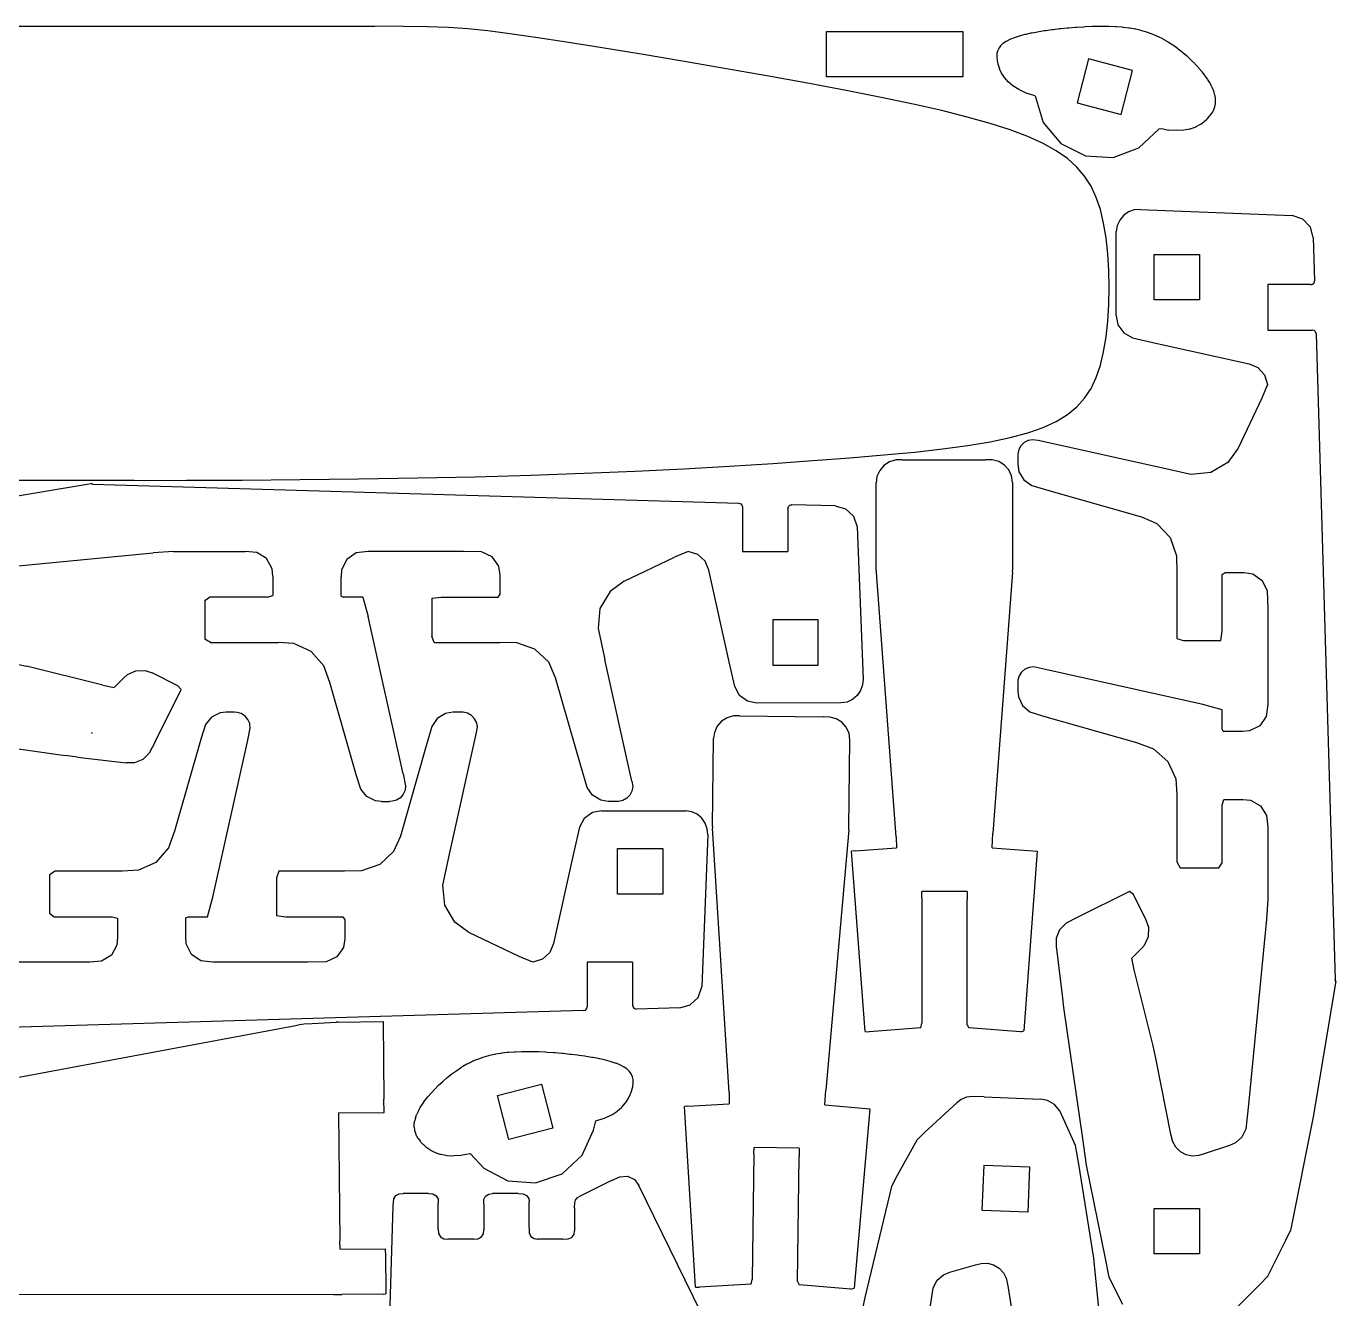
# Model space of a CAD drawing. Extents: x -288 to 288, y -288 to 288.
# Drawn here: x 29 to 288.4, y 34.4 to 286.5 of the extents above; entities that cross this region are included whole.
import ezdxf

# ---------------------------------------------------------------- set-up
doc = ezdxf.new("R2010")
doc.units = 0
doc.header["$MEASUREMENT"] = 0
doc.layers.get('0').update_dxf_attribs({"linetype": 'CONTINUOUS'})

msp = doc.modelspace()

# ---------------------------------------------------------------- linework, layer by layer
for p, q in [((-141.16, 286.45), (98.02, 286.45)), ((103.78, 286.42), (98.02, 286.45)), ((108.55, 286.34), (103.78, 286.42)), ((112.68, 286.18), (108.55, 286.34)), ((116.54, 285.91), (112.68, 286.18)), ((120.47, 285.51), (116.54, 285.91)), ((124.81, 284.95), (120.47, 285.51)), ((187.57, 285.41), (214.57, 285.41)), ((187.57, 276.41), (187.57, 285.41)), ((214.57, 285.41), (214.57, 276.41)), ((230.74, 285.51), (229.58, 285.33)), ((230.97, 285.55), (230.74, 285.51)), ((232.2, 285.71), (230.97, 285.55)), ((232.44, 285.74), (232.2, 285.71)), ((233.72, 285.9), (232.44, 285.74)), ((233.97, 285.92), (233.72, 285.9)), ((235.3, 286.05), (233.97, 285.92)), ((235.55, 286.08), (235.3, 286.05)), ((236.91, 286.19), (235.55, 286.08)), ((237.16, 286.21), (236.91, 286.19)), ((238.52, 286.29), (237.16, 286.21)), ((238.77, 286.31), (238.52, 286.29)), ((240.13, 286.36), (238.77, 286.31)), ((240.37, 286.37), (240.13, 286.36)), ((241.71, 286.4), (240.37, 286.37)), ((241.95, 286.4), (241.71, 286.4)), ((243.25, 286.39), (241.95, 286.4)), ((243.47, 286.38), (243.25, 286.39)), ((244.72, 286.34), (243.47, 286.38)), ((244.93, 286.32), (244.72, 286.34)), ((246.11, 286.23), (244.93, 286.32)), ((246.31, 286.21), (246.11, 286.23)), ((247.42, 286.08), (246.31, 286.21)), ((247.61, 286.05), (247.42, 286.08)), ((248.67, 285.87), (247.61, 286.05)), ((248.85, 285.83), (248.67, 285.87)), ((249.85, 285.6), (248.85, 285.83)), ((250.02, 285.55), (249.85, 285.6)), ((250.98, 285.27), (250.02, 285.55)), ((129.93, 284.21), (124.81, 284.95)), ((136.08, 283.26), (129.93, 284.21)), ((143.13, 282.14), (136.08, 283.26)), ((222.5, 283.01), (222.11, 282.64)), ((222.62, 283.09), (222.5, 283.01)), ((223.12, 283.43), (222.62, 283.09)), ((223.25, 283.5), (223.12, 283.43)), ((223.87, 283.82), (223.25, 283.5)), ((224.02, 283.88), (223.87, 283.82)), ((224.74, 284.17), (224.02, 283.88)), ((224.92, 284.23), (224.74, 284.17)), ((225.74, 284.49), (224.92, 284.23)), ((225.93, 284.54), (225.74, 284.49)), ((226.84, 284.79), (225.93, 284.54)), ((227.05, 284.83), (226.84, 284.79)), ((228.05, 285.05), (227.05, 284.83)), ((228.27, 285.09), (228.05, 285.05)), ((229.35, 285.29), (228.27, 285.09)), ((229.58, 285.33), (229.35, 285.29)), ((251.15, 285.22), (250.98, 285.27)), ((252.07, 284.89), (251.15, 285.22)), ((252.23, 284.83), (252.07, 284.89)), ((253.12, 284.44), (252.23, 284.83)), ((253.28, 284.37), (253.12, 284.44)), ((254.15, 283.92), (253.28, 284.37)), ((254.3, 283.84), (254.15, 283.92)), ((255.16, 283.34), (254.3, 283.84)), ((255.3, 283.25), (255.16, 283.34)), ((256.14, 282.71), (255.3, 283.25)), ((150.84, 280.88), (143.13, 282.14)), ((159, 279.52), (150.84, 280.88)), ((221.29, 280.91), (221.27, 280.4)), ((221.27, 280.4), (221.27, 280.27)), ((221.27, 280.27), (221.34, 279.72)), ((221.31, 281.03), (221.29, 280.91)), ((221.41, 281.51), (221.31, 281.03)), ((221.46, 281.61), (221.41, 281.51)), ((221.66, 282.05), (221.46, 281.61)), ((221.73, 282.15), (221.66, 282.05)), ((222.02, 282.55), (221.73, 282.15)), ((222.11, 282.64), (222.02, 282.55)), ((256.28, 282.61), (256.14, 282.71)), ((257.09, 282.02), (256.28, 282.61)), ((257.23, 281.92), (257.09, 282.02)), ((258.01, 281.3), (257.23, 281.92)), ((258.15, 281.19), (258.01, 281.3)), ((258.88, 280.56), (258.15, 281.19)), ((259.02, 280.44), (258.88, 280.56)), ((259.71, 279.79), (259.02, 280.44)), ((167.36, 278.08), (159, 279.52)), ((175.71, 276.61), (167.36, 278.08)), ((221.34, 279.72), (221.36, 279.57)), ((221.36, 279.57), (221.5, 278.97)), ((221.5, 278.97), (221.54, 278.81)), ((221.54, 278.81), (221.76, 278.18)), ((221.76, 278.18), (221.82, 278)), ((222.23, 277.15), (221.82, 278)), ((239.43, 279.96), (237.17, 271.25)), ((248.14, 277.7), (239.43, 279.96)), ((245.88, 268.99), (248.14, 277.7)), ((259.84, 279.68), (259.71, 279.79)), ((260.48, 279.03), (259.84, 279.68)), ((260.6, 278.91), (260.48, 279.03)), ((261.2, 278.27), (260.6, 278.91)), ((261.3, 278.15), (261.2, 278.27)), ((261.84, 277.52), (261.3, 278.15)), ((183.81, 275.14), (175.71, 276.61)), ((191.43, 273.71), (183.81, 275.14)), ((214.57, 276.41), (187.57, 276.41)), ((222.79, 276.29), (222.23, 277.15)), ((223.52, 275.44), (222.79, 276.29)), ((224.47, 274.63), (223.52, 275.44)), ((261.94, 277.4), (261.84, 277.52)), ((262.42, 276.79), (261.94, 277.4)), ((262.51, 276.68), (262.42, 276.79)), ((262.93, 276.08), (262.51, 276.68)), ((263.01, 275.96), (262.93, 276.08)), ((263.38, 275.39), (263.01, 275.96)), ((263.45, 275.27), (263.38, 275.39)), ((263.75, 274.71), (263.45, 275.27)), ((198.4, 272.33), (191.43, 273.71)), ((225.66, 273.88), (224.47, 274.63)), ((227.12, 273.21), (225.66, 273.88)), ((228.87, 272.65), (227.12, 273.21)), ((228.87, 272.65), (230.45, 267.37)), ((263.81, 274.6), (263.75, 274.71)), ((264.06, 274.05), (263.81, 274.6)), ((264.11, 273.94), (264.06, 274.05)), ((264.3, 273.41), (264.11, 273.94)), ((264.34, 273.3), (264.3, 273.41)), ((264.48, 272.79), (264.34, 273.3)), ((264.51, 272.68), (264.48, 272.79)), ((264.58, 272.18), (264.51, 272.68)), ((204.7, 271.01), (198.4, 272.33)), ((210.37, 269.72), (204.7, 271.01)), ((237.17, 271.25), (245.88, 268.99)), ((264.19, 269.76), (264.24, 269.87)), ((264.24, 269.87), (264.42, 270.33)), ((264.42, 270.33), (264.45, 270.44)), ((264.45, 270.44), (264.56, 270.9)), ((264.56, 270.9), (264.58, 271.01)), ((264.6, 272.07), (264.58, 272.18)), ((264.58, 271.01), (264.62, 271.48)), ((264.62, 271.59), (264.6, 272.07)), ((264.62, 271.48), (264.62, 271.59)), ((215.43, 268.46), (210.37, 269.72)), ((219.94, 267.19), (215.43, 268.46)), ((223.92, 265.9), (219.94, 267.19)), ((230.45, 267.37), (233.93, 263.23)), ((261.67, 267.06), (262.27, 267.49)), ((262.27, 267.49), (262.4, 267.61)), ((262.4, 267.61), (262.91, 268.06)), ((262.91, 268.06), (263.02, 268.18)), ((263.02, 268.18), (263.44, 268.63)), ((263.44, 268.63), (263.53, 268.75)), ((263.53, 268.75), (263.87, 269.2)), ((263.87, 269.2), (263.93, 269.31)), ((263.93, 269.31), (264.19, 269.76)), ((227.4, 264.58), (223.92, 265.9)), ((230.43, 263.21), (227.4, 264.58)), ((249.43, 262.33), (253.42, 266.12)), ((253.42, 266.12), (253.95, 266.16)), ((253.95, 266.16), (255.31, 265.88)), ((256.91, 265.76), (255.31, 265.88)), ((258.31, 265.84), (256.91, 265.76)), ((259.54, 266.08), (258.31, 265.84)), ((259.54, 266.08), (259.78, 266.17)), ((259.78, 266.17), (260.6, 266.47)), ((260.6, 266.47), (260.79, 266.57)), ((260.79, 266.57), (261.5, 266.95)), ((261.5, 266.95), (261.67, 267.06)), ((233.04, 261.76), (230.43, 263.21)), ((233.93, 263.23), (238.85, 260.76)), ((244.36, 260.46), (249.43, 262.33)), ((235.26, 260.22), (233.04, 261.76)), ((237.13, 258.55), (235.26, 260.22)), ((238.85, 260.76), (244.36, 260.46)), ((238.68, 256.74), (237.13, 258.55)), ((239.96, 254.75), (238.68, 256.74)), ((240.98, 252.55), (239.96, 254.75)), ((241.8, 250.13), (240.98, 252.55)), ((242.43, 247.46), (241.8, 250.13)), ((247.37, 249.65), (246.39, 248.97)), ((248.5, 250.05), (247.37, 249.65)), ((249.66, 250.14), (248.5, 250.05)), ((249.66, 250.14), (279.79, 248.96)), ((242.93, 244.52), (242.43, 247.46)), ((245.12, 246.96), (244.93, 245.78)), ((245.62, 248.04), (245.12, 246.96)), ((246.39, 248.97), (245.62, 248.04)), ((281.91, 248.25), (279.79, 248.96)), ((283.4, 246.66), (281.91, 248.25)), ((283.96, 244.6), (283.4, 246.66)), ((243.28, 241.36), (242.93, 244.52)), ((244.93, 229.11), (244.93, 245.78)), ((283.96, 244.6), (284.21, 236.02)), ((243.49, 238.07), (243.28, 241.36)), ((252.43, 232.26), (252.43, 241.26)), ((252.43, 241.26), (261.43, 241.26)), ((261.43, 241.26), (261.43, 232.26)), ((243.56, 234.71), (243.49, 238.07)), ((243.49, 231.34), (243.56, 234.71)), ((274.93, 235.26), (274.93, 226.26)), ((283.46, 235.26), (274.93, 235.26)), ((283.46, 235.26), (283.66, 235.28)), ((283.66, 235.28), (283.84, 235.36)), ((283.84, 235.36), (284, 235.48)), ((284, 235.48), (284.12, 235.64)), ((284.12, 235.64), (284.19, 235.82)), ((284.19, 235.82), (284.21, 236.02)), ((243.28, 228.05), (243.49, 231.34)), ((261.43, 232.26), (252.43, 232.26)), ((244.93, 229.11), (245.28, 227.28)), ((242.93, 224.9), (243.28, 228.05)), ((245.28, 227.28), (246.43, 225.68)), ((246.43, 225.68), (248.18, 224.71)), ((274.93, 226.26), (283.77, 226.26)), ((284.13, 226.17), (283.77, 226.26)), ((284.4, 225.91), (284.13, 226.17)), ((284.52, 225.55), (284.4, 225.91)), ((242.43, 221.96), (242.93, 224.9)), ((248.18, 224.71), (253.07, 223.62)), ((253.07, 223.62), (271.25, 219.58)), ((284.52, 225.55), (288.28, 97.56)), ((241.8, 219.28), (242.43, 221.96)), ((240.98, 216.87), (241.8, 219.28)), ((271.25, 219.58), (272.99, 218.85)), ((272.99, 218.85), (274.33, 217.39)), ((239.96, 214.71), (240.98, 216.87)), ((274.91, 215.48), (273.8, 212.78)), ((274.33, 217.39), (274.91, 215.48)), ((237.13, 211.04), (238.68, 212.77)), ((238.68, 212.77), (239.96, 214.71)), ((273.8, 212.78), (269.06, 202.84)), ((235.26, 209.51), (237.13, 211.04)), ((230.43, 206.96), (233.04, 208.15)), ((233.04, 208.15), (235.26, 209.51)), ((219.98, 204.14), (223.93, 204.96)), ((223.93, 204.96), (227.41, 205.9)), ((227.41, 205.9), (230.43, 206.96)), ((205.02, 202.1), (210.55, 202.72)), ((210.55, 202.72), (215.53, 203.39)), ((215.53, 203.39), (219.98, 204.14)), ((225.62, 202.59), (225.43, 201.72)), ((226.05, 203.36), (225.62, 202.59)), ((226.7, 203.97), (226.05, 203.36)), ((227.49, 204.37), (226.7, 203.97)), ((228.36, 204.52), (227.49, 204.37)), ((229.44, 204.37), (228.36, 204.52)), ((253.55, 199.01), (229.44, 204.37)), ((269.06, 202.84), (267.03, 200.02)), ((168.36, 199.31), (176.89, 199.84)), ((176.89, 199.84), (184.84, 200.4)), ((184.84, 200.4), (192.18, 200.96)), ((192.18, 200.96), (198.9, 201.52)), ((198.9, 201.52), (205.02, 202.1)), ((200.03, 200.16), (198.92, 199.44)), ((201.32, 200.53), (200.03, 200.16)), ((202.51, 200.57), (201.32, 200.53)), ((202.51, 200.57), (219.07, 200.57)), ((220.35, 200.55), (219.07, 200.57)), ((221.66, 200.22), (220.35, 200.55)), ((222.78, 199.53), (221.66, 200.22)), ((225.43, 201.72), (225.43, 201.21)), ((225.43, 201.21), (225.43, 199.69)), ((267.03, 200.02), (263.65, 198.03)), ((106.51, 196.96), (117.93, 197.21)), ((117.93, 197.21), (128.97, 197.52)), ((128.97, 197.52), (139.55, 197.9)), ((139.55, 197.9), (149.67, 198.33)), ((149.67, 198.33), (159.28, 198.8)), ((159.28, 198.8), (168.36, 199.31)), ((197.55, 197.22), (197.41, 196.02)), ((198.08, 198.44), (197.55, 197.22)), ((198.92, 199.44), (198.08, 198.44)), ((223.66, 198.56), (222.78, 199.53)), ((224.22, 197.36), (223.66, 198.56)), ((224.41, 196.06), (224.22, 197.36)), ((225.43, 199.69), (225.67, 198.19)), ((225.67, 198.19), (226.65, 196.57)), ((259.68, 197.68), (253.55, 199.01)), ((263.65, 198.03), (259.68, 197.68)), ((50.43, 196.47), (-93.57, 196.47)), ((15.06, 191.41), (41.91, 195.88)), ((42.11, 195.77), (41.91, 195.88)), ((42.11, 195.77), (42.2, 195.74)), ((42.2, 195.74), (170.19, 191.98)), ((50.43, 196.47), (60.8, 196.5)), ((60.8, 196.5), (71.81, 196.55)), ((71.81, 196.55), (83.23, 196.64)), ((83.23, 196.64), (94.87, 196.77)), ((94.87, 196.77), (106.51, 196.96)), ((197.41, 178.6), (197.41, 196.02)), ((224.41, 196.06), (224.41, 178.66)), ((226.65, 196.57), (228.22, 195.49)), ((228.22, 195.49), (232.06, 194.36)), ((170.19, 191.98), (170.56, 191.86)), ((232.06, 194.36), (249.93, 189.26)), ((170.56, 191.86), (170.81, 191.59)), ((170.81, 191.59), (170.91, 191.23)), ((170.91, 191.23), (170.91, 182.38)), ((179.91, 190.92), (179.93, 191.12)), ((179.91, 190.92), (179.91, 182.38)), ((179.93, 191.12), (180.01, 191.3)), ((180.01, 191.3), (180.13, 191.45)), ((180.13, 191.45), (180.29, 191.57)), ((180.29, 191.57), (180.47, 191.65)), ((180.47, 191.65), (180.67, 191.67)), ((189.24, 191.42), (180.67, 191.67)), ((189.24, 191.42), (191.3, 190.85)), ((191.3, 190.85), (192.9, 189.37)), ((192.9, 189.37), (193.61, 187.25)), ((193.61, 187.25), (194.79, 157.12)), ((249.93, 189.26), (253, 187.91)), ((253, 187.91), (255.6, 185.17)), ((255.6, 185.17), (256.86, 181.56)), ((17.5, 178.57), (54.21, 182.15)), ((58.2, 182.38), (54.21, 182.15)), ((58.2, 182.38), (72.41, 182.38)), ((74.72, 182.19), (72.41, 182.38)), ((76.66, 180.99), (74.72, 182.19)), ((94.39, 182.12), (92.51, 180.83)), ((96.77, 182.38), (94.39, 182.12)), ((115.66, 182.38), (96.77, 182.38)), ((119.23, 182.31), (115.66, 182.38)), ((121.31, 181.32), (119.23, 182.31)), ((160.13, 182.37), (157.43, 181.26)), ((162.04, 181.78), (160.13, 182.37)), ((163.49, 180.45), (162.04, 181.78)), ((170.91, 182.38), (179.91, 182.38)), ((77.77, 178.99), (76.66, 180.99)), ((77.91, 177.5), (77.77, 178.99)), ((92.51, 180.83), (91.49, 178.77)), ((122.62, 179.46), (121.31, 181.32)), ((122.91, 177.73), (122.62, 179.46)), ((147.49, 176.52), (157.43, 181.26)), ((164.22, 178.71), (163.49, 180.45)), ((256.86, 181.56), (256.93, 178.19)), ((77.91, 177.5), (77.91, 173.68)), ((91.49, 178.77), (91.41, 177.37)), ((91.41, 173.58), (91.41, 177.37)), ((122.91, 173.97), (122.91, 177.73)), ((147.49, 176.52), (144.67, 174.49)), ((168.26, 160.53), (164.22, 178.71)), ((197.41, 178.6), (197.41, 178.52)), ((197.41, 178.52), (197.41, 178.45)), ((197.41, 178.45), (197.41, 178.39)), ((197.41, 178.39), (197.41, 178.33)), ((197.41, 178.33), (197.42, 178.26)), ((201.34, 125.89), (197.42, 178.26)), ((224.4, 178.27), (220.52, 126.63)), ((224.4, 178.46), (224.41, 178.52)), ((224.4, 178.4), (224.4, 178.46)), ((224.4, 178.33), (224.4, 178.4)), ((224.4, 178.27), (224.4, 178.33)), ((224.41, 178.52), (224.41, 178.66)), ((256.93, 178.19), (256.93, 165.17)), ((265.93, 177.84), (266.52, 178.26)), ((265.93, 166.59), (265.93, 177.84)), ((266.52, 178.26), (270.28, 178.26)), ((270.28, 178.26), (272, 177.98)), ((272, 177.98), (273.86, 176.66)), ((273.86, 176.66), (274.85, 174.58)), ((122.49, 173.38), (122.91, 173.97)), ((144.67, 174.49), (142.68, 171.11)), ((274.85, 174.58), (274.93, 171.01)), ((64.41, 172.69), (65.35, 173.38)), ((64.41, 172.69), (64.41, 165.05)), ((76.81, 173.38), (65.35, 173.38)), ((76.81, 173.38), (77.91, 173.68)), ((91.41, 173.58), (91.9, 173.38)), ((95.69, 173.38), (91.9, 173.38)), ((95.69, 173.38), (96.76, 169.52)), ((109.41, 173.13), (111.24, 173.38)), ((109.41, 173.13), (109.41, 165.65)), ((111.24, 173.38), (122.49, 173.38)), ((103.69, 138.38), (96.76, 169.52)), ((142.68, 171.11), (142.33, 167.14)), ((176.91, 168.88), (176.91, 159.88)), ((185.91, 168.88), (176.91, 168.88)), ((185.91, 159.88), (185.91, 168.88)), ((274.93, 171.01), (274.93, 152.12)), ((142.33, 167.14), (143.66, 161.01)), ((265.67, 164.76), (265.93, 166.59)), ((65.56, 164.38), (64.41, 165.05)), ((65.56, 164.38), (78.91, 164.38)), ((82.02, 164.18), (78.91, 164.38)), ((85.48, 162.61), (82.02, 164.18)), ((109.81, 164.38), (109.41, 165.65)), ((109.81, 164.38), (122.83, 164.38)), ((126.21, 164.32), (122.83, 164.38)), ((129.81, 163.06), (126.21, 164.32)), ((256.93, 165.17), (258.19, 164.76)), ((258.19, 164.76), (265.67, 164.76)), ((87.98, 159.76), (85.48, 162.61)), ((132.55, 160.45), (129.81, 163.06)), ((149.01, 136.9), (143.66, 161.01)), ((26.35, 160.3), (29.1, 159.71)), ((44.21, 155.93), (29.1, 159.71)), ((49.09, 158), (50.75, 158.79)), ((50.75, 158.79), (52.58, 158.84)), ((52.58, 158.84), (53.99, 158.34)), ((59.08, 155.8), (53.99, 158.34)), ((89.18, 156.42), (87.98, 159.76)), ((133.9, 157.39), (132.55, 160.45)), ((169.36, 155.64), (168.26, 160.53)), ((176.91, 159.88), (185.91, 159.88)), ((226.17, 158.5), (225.69, 157.76)), ((226.86, 159.08), (226.17, 158.5)), ((227.67, 159.42), (226.86, 159.08)), ((228.55, 159.52), (227.67, 159.42)), ((230.92, 159.04), (228.55, 159.52)), ((262.06, 152.12), (230.92, 159.04)), ((44.21, 155.93), (46.49, 155.46)), ((48.33, 157.31), (46.49, 155.46)), ((48.33, 157.31), (49.09, 158)), ((59.08, 155.8), (59.73, 155.03)), ((94.45, 137.99), (89.18, 156.42)), ((139.01, 139.51), (133.9, 157.39)), ((170.33, 153.89), (169.36, 155.64)), ((194.7, 155.96), (194.3, 154.83)), ((194.79, 157.12), (194.7, 155.96)), ((225.45, 156.91), (225.43, 156.35)), ((225.43, 156.35), (225.43, 154.76)), ((225.69, 157.76), (225.45, 156.91)), ((54.56, 144.69), (59.73, 155.03)), ((171.93, 152.74), (170.33, 153.89)), ((192.69, 153.08), (191.61, 152.58)), ((193.62, 153.85), (192.69, 153.08)), ((194.3, 154.83), (193.62, 153.85)), ((225.43, 154.76), (225.56, 153.58)), ((225.56, 153.58), (226.39, 151.87)), ((68.65, 150.54), (67.46, 150.41)), ((70.23, 150.54), (68.65, 150.54)), ((70.79, 150.52), (70.23, 150.54)), ((71.64, 150.28), (70.79, 150.52)), ((113.57, 150.54), (112.08, 150.3)), ((115.1, 150.54), (113.57, 150.54)), ((115.61, 150.54), (115.1, 150.54)), ((116.47, 150.35), (115.61, 150.54)), ((173.76, 152.38), (171.93, 152.74)), ((190.42, 152.39), (173.76, 152.38)), ((191.61, 152.58), (190.42, 152.39)), ((226.39, 151.87), (227.85, 150.66)), ((227.85, 150.66), (230.53, 149.8)), ((265.93, 151.05), (262.06, 152.12)), ((265.93, 147.25), (265.93, 151.05)), ((274.93, 152.12), (274.66, 149.74)), ((64.55, 148.12), (63.69, 145.44)), ((65.76, 149.58), (64.55, 148.12)), ((67.46, 150.41), (65.76, 149.58)), ((72.39, 149.8), (71.64, 150.28)), ((72.96, 149.11), (72.39, 149.8)), ((73.31, 148.3), (72.96, 149.11)), ((73.4, 147.42), (73.31, 148.3)), ((110.46, 149.32), (109.37, 147.75)), ((112.08, 150.3), (110.46, 149.32)), ((117.24, 149.92), (116.47, 150.35)), ((117.86, 149.27), (117.24, 149.92)), ((118.26, 148.48), (117.86, 149.27)), ((118.4, 147.61), (118.26, 148.48)), ((166.74, 148.77), (165.89, 147.78)), ((167.85, 149.47), (166.74, 148.77)), ((169.15, 149.83), (167.85, 149.47)), ((170.34, 149.85), (169.15, 149.83)), ((170.34, 149.85), (186.9, 149.64)), ((188.18, 149.61), (186.9, 149.64)), ((189.48, 149.26), (188.18, 149.61)), ((190.6, 148.56), (189.48, 149.26)), ((191.46, 147.57), (190.6, 148.56)), ((230.53, 149.8), (248.96, 144.53)), ((273.38, 147.86), (271.31, 146.85)), ((274.66, 149.74), (273.38, 147.86)), ((10.79, 145.69), (36.73, 141.98)), ((42, 146.51), (42, 146.49)), ((42, 146.49), (42.01, 146.48)), ((42.01, 146.48), (42.01, 146.47)), ((42.01, 146.47), (42.02, 146.46)), ((42.02, 146.46), (42.03, 146.45)), ((42.03, 146.45), (42.04, 146.45)), ((42.04, 146.45), (42.06, 146.44)), ((42.06, 146.44), (42.07, 146.44)), ((42.07, 146.44), (42.08, 146.44)), ((63.69, 145.44), (58.42, 127.01)), ((72.92, 145.05), (73.4, 147.42)), ((109.37, 147.75), (108.25, 143.92)), ((112.89, 122.42), (118.25, 146.53)), ((118.25, 146.53), (118.4, 147.61)), ((164.96, 127.94), (165.18, 145.37)), ((165.34, 146.57), (165.18, 145.37)), ((165.89, 147.78), (165.34, 146.57)), ((192.01, 146.37), (191.46, 147.57)), ((192.18, 145.07), (192.01, 146.37)), ((266.12, 146.76), (265.93, 147.25)), ((269.92, 146.76), (266.12, 146.76)), ((271.31, 146.85), (269.92, 146.76)), ((54.56, 144.69), (53.41, 142.47)), ((66, 113.91), (72.92, 145.05)), ((108.25, 143.92), (103.14, 126.04)), ((191.96, 127.67), (192.18, 145.07)), ((248.96, 144.53), (252.31, 143.33)), ((252.31, 143.33), (255.16, 140.83)), ((39.17, 141.67), (36.73, 141.98)), ((39.17, 141.67), (48.85, 140.51)), ((50.46, 140.52), (48.85, 140.51)), ((52.13, 141.19), (50.46, 140.52)), ((53.41, 142.47), (52.13, 141.19)), ((255.16, 140.83), (256.72, 137.37)), ((95.31, 135.31), (94.45, 137.99)), ((103.69, 138.38), (104.16, 136.01)), ((140.14, 135.68), (139.01, 139.51)), ((96.52, 133.84), (95.31, 135.31)), ((104.07, 135.13), (103.72, 134.32)), ((104.16, 136.01), (104.07, 135.13)), ((141.22, 134.11), (140.14, 135.68)), ((149.02, 134.95), (148.62, 134.16)), ((149.01, 136.9), (149.17, 135.82)), ((149.17, 135.82), (149.02, 134.95)), ((256.72, 137.37), (256.93, 134.26)), ((98.23, 133.01), (96.52, 133.84)), ((99.41, 132.88), (98.23, 133.01)), ((99.41, 132.88), (100.99, 132.88)), ((101.56, 132.91), (100.99, 132.88)), ((102.41, 133.15), (101.56, 132.91)), ((103.15, 133.63), (102.41, 133.15)), ((103.72, 134.32), (103.15, 133.63)), ((142.84, 133.13), (141.22, 134.11)), ((144.33, 132.88), (142.84, 133.13)), ((145.86, 132.88), (144.33, 132.88)), ((146.37, 132.89), (145.86, 132.88)), ((147.23, 133.08), (146.37, 132.89)), ((148, 133.51), (147.23, 133.08)), ((148.62, 134.16), (148, 133.51)), ((256.93, 134.26), (256.93, 120.91)), ((265.93, 132.17), (266.22, 133.26)), ((266.22, 133.26), (270.04, 133.26)), ((270.04, 133.26), (271.53, 133.12)), ((271.53, 133.12), (273.53, 132.01)), ((141.17, 130.69), (139.57, 129.54)), ((143, 131.04), (141.17, 130.69)), ((143, 131.04), (159.66, 131.04)), ((160.85, 130.85), (159.66, 131.04)), ((161.93, 130.35), (160.85, 130.85)), ((162.85, 129.58), (161.93, 130.35)), ((265.93, 120.7), (265.93, 132.17)), ((273.53, 132.01), (274.73, 130.07)), ((274.73, 130.07), (274.93, 127.76)), ((138.6, 127.79), (137.5, 122.9)), ((139.57, 129.54), (138.6, 127.79)), ((163.54, 128.6), (162.85, 129.58)), ((163.94, 127.47), (163.54, 128.6)), ((164.03, 126.31), (163.94, 127.47)), ((164.96, 127.94), (164.96, 127.87)), ((164.96, 127.87), (164.96, 127.8)), ((164.96, 127.8), (164.96, 127.74)), ((164.96, 127.74), (164.97, 127.67)), ((164.97, 127.67), (164.97, 127.61)), ((168.24, 75.2), (164.97, 127.61)), ((191.95, 127.28), (187.42, 75.7)), ((191.95, 127.41), (191.96, 127.47)), ((191.95, 127.34), (191.95, 127.41)), ((191.95, 127.28), (191.95, 127.34)), ((191.96, 127.53), (191.96, 127.67)), ((191.96, 127.47), (191.96, 127.53)), ((274.93, 127.76), (274.93, 113.56)), ((58.42, 127.01), (57.22, 123.67)), ((103.14, 126.04), (101.79, 122.97)), ((164.03, 126.31), (162.85, 96.18)), ((201.34, 125.89), (201.38, 123.72)), ((220.37, 123.72), (220.52, 126.63)), ((57.22, 123.67), (54.72, 120.82)), ((101.79, 122.97), (99.05, 120.37)), ((111.57, 116.29), (112.89, 122.42)), ((137.5, 122.9), (133.46, 104.72)), ((146.14, 123.55), (155.15, 123.55)), ((146.14, 114.55), (146.14, 123.55)), ((155.15, 123.55), (155.15, 114.55)), ((193.22, 123.11), (192.53, 123.01)), ((195.21, 87.3), (192.53, 123.01)), ((193.22, 123.11), (201.38, 123.72)), ((220.37, 123.72), (229.28, 123.05)), ((229.28, 123.05), (226.61, 87.46)), ((54.72, 120.82), (51.26, 119.25)), ((99.05, 120.37), (95.45, 119.11)), ((256.93, 120.91), (257.59, 119.76)), ((257.59, 119.76), (265.23, 119.76)), ((265.23, 119.76), (265.93, 120.7)), ((34.8, 119.05), (33.64, 118.38)), ((33.64, 118.38), (33.64, 110.74)), ((48.14, 119.05), (34.8, 119.05)), ((51.26, 119.25), (48.14, 119.05)), ((79.05, 119.05), (78.64, 117.78)), ((78.64, 117.78), (78.64, 110.3)), ((92.07, 119.05), (79.05, 119.05)), ((95.45, 119.11), (92.07, 119.05)), ((111.92, 112.32), (111.57, 116.29)), ((155.15, 114.55), (146.14, 114.55)), ((206.41, 113.82), (206.45, 115.07)), ((215.38, 115.07), (206.45, 115.07)), ((215.38, 115.07), (215.41, 113.43)), ((247.57, 115.08), (237.23, 109.91)), ((248.34, 114.43), (247.57, 115.08)), ((250.88, 109.35), (248.34, 114.43)), ((64.93, 110.05), (66, 113.91)), ((113.91, 108.94), (111.92, 112.32)), ((206.41, 113.82), (206.41, 88.95)), ((215.41, 88.66), (215.41, 113.43)), ((274.93, 113.56), (274.69, 109.56)), ((33.64, 110.74), (34.59, 110.05)), ((34.59, 110.05), (46.05, 110.05)), ((46.05, 110.05), (47.14, 109.75)), ((47.14, 109.75), (47.14, 105.93)), ((60.64, 109.85), (61.14, 110.05)), ((60.64, 106.06), (60.64, 109.85)), ((61.14, 110.05), (64.93, 110.05)), ((78.64, 110.3), (80.48, 110.05)), ((80.48, 110.05), (91.73, 110.05)), ((91.73, 110.05), (92.14, 109.45)), ((92.14, 109.45), (92.14, 105.69)), ((237.23, 109.91), (235.01, 108.76)), ((251.38, 107.94), (250.88, 109.35)), ((274.69, 109.56), (271.12, 72.85)), ((116.73, 106.91), (113.91, 108.94)), ((126.67, 102.17), (116.73, 106.91)), ((233.73, 107.48), (233.06, 105.81)), ((235.01, 108.76), (233.73, 107.48)), ((251.33, 106.11), (251.38, 107.94)), ((47.01, 104.44), (45.9, 102.44)), ((47.14, 105.93), (47.01, 104.44)), ((60.73, 104.66), (60.64, 106.06)), ((61.75, 102.6), (60.73, 104.66)), ((91.86, 103.97), (90.55, 102.11)), ((92.14, 105.69), (91.86, 103.97)), ((133.46, 104.72), (132.73, 102.98)), ((233.06, 105.81), (233.06, 104.2)), ((233.06, 104.2), (234.22, 94.52)), ((249.85, 103.69), (250.54, 104.44)), ((250.54, 104.44), (251.33, 106.11)), ((43.96, 101.24), (41.65, 101.05)), ((45.9, 102.44), (43.96, 101.24)), ((63.63, 101.31), (61.75, 102.6)), ((66.01, 101.05), (63.63, 101.31)), ((90.55, 102.11), (88.47, 101.12)), ((129.36, 101.06), (126.67, 102.17)), ((131.28, 101.64), (129.36, 101.06)), ((132.73, 102.98), (131.28, 101.64)), ((248, 101.84), (249.85, 103.69)), ((248.48, 99.56), (248, 101.84)), ((41.65, 101.05), (27.44, 101.05)), ((84.9, 101.05), (66.01, 101.05)), ((88.47, 101.12), (84.9, 101.05)), ((140.15, 101.05), (140.14, 92.2)), ((149.14, 101.05), (140.15, 101.05)), ((149.14, 101.05), (149.14, 92.51)), ((252.25, 84.45), (248.48, 99.56)), ((162.13, 94.06), (162.85, 96.18)), ((288.43, 97.26), (283.95, 70.41)), ((288.32, 97.47), (288.28, 97.56)), ((288.43, 97.26), (288.32, 97.47)), ((160.54, 92.57), (162.13, 94.06)), ((234.22, 94.52), (234.52, 92.08)), ((139.43, 91.45), (11.44, 87.69)), ((139.43, 91.45), (139.8, 91.57)), ((139.8, 91.57), (140.05, 91.84)), ((140.05, 91.84), (140.14, 92.2)), ((149.14, 92.51), (149.17, 92.31)), ((149.17, 92.31), (149.25, 92.13)), ((149.25, 92.13), (149.37, 91.97)), ((149.37, 91.97), (149.53, 91.85)), ((149.53, 91.85), (149.71, 91.78)), ((149.71, 91.78), (149.91, 91.76)), ((158.48, 92.01), (149.91, 91.76)), ((158.48, 92.01), (160.54, 92.57)), ((234.52, 92.08), (238.23, 66.14)), ((21.74, 77.15), (82.78, 88.56)), ((84.49, 88.86), (82.78, 88.56)), ((84.49, 88.86), (90.4, 89.17)), ((90.81, 89.19), (90.4, 89.17)), ((90.81, 89.19), (99.75, 89.28)), ((99.75, 89.28), (99.9, 73.89)), ((206.2, 88.03), (206.41, 88.95)), ((215.41, 88.66), (215.72, 88.02)), ((195.21, 87.3), (195.99, 87.26)), ((206.2, 88.03), (195.99, 87.26)), ((225.99, 87.25), (215.72, 88.02)), ((225.99, 87.25), (226.61, 87.46)), ((123.25, 83.01), (123.02, 82.98)), ((124.33, 83.14), (123.25, 83.01)), ((124.57, 83.16), (124.33, 83.14)), ((125.71, 83.24), (124.57, 83.16)), ((125.97, 83.25), (125.71, 83.24)), ((127.18, 83.3), (125.97, 83.25)), ((127.44, 83.3), (127.18, 83.3)), ((128.71, 83.31), (127.44, 83.3)), ((128.98, 83.3), (128.71, 83.31)), ((130.29, 83.27), (128.98, 83.3)), ((130.56, 83.26), (130.29, 83.27)), ((131.9, 83.2), (130.56, 83.26)), ((132.17, 83.18), (131.9, 83.2)), ((133.52, 83.09), (132.17, 83.18)), ((133.78, 83.07), (133.52, 83.09)), ((135.13, 82.96), (133.78, 83.07)), ((252.84, 81.7), (252.25, 84.45)), ((116.29, 80.82), (115.49, 80.35)), ((116.5, 80.92), (116.29, 80.82)), ((117.32, 81.33), (116.5, 80.92)), ((117.53, 81.42), (117.32, 81.33)), ((118.37, 81.79), (117.53, 81.42)), ((118.59, 81.86), (118.37, 81.79)), ((119.46, 82.18), (118.59, 81.86)), ((119.68, 82.24), (119.46, 82.18)), ((120.59, 82.5), (119.68, 82.24)), ((120.81, 82.55), (120.59, 82.5)), ((121.78, 82.77), (120.81, 82.55)), ((122, 82.81), (121.78, 82.77)), ((123.02, 82.98), (122, 82.81)), ((135.38, 82.93), (135.13, 82.96)), ((136.71, 82.79), (135.38, 82.93)), ((136.95, 82.77), (136.71, 82.79)), ((138.24, 82.61), (136.95, 82.77)), ((138.47, 82.58), (138.24, 82.61)), ((139.7, 82.41), (138.47, 82.58)), ((139.92, 82.37), (139.7, 82.41)), ((141.09, 82.18), (139.92, 82.37)), ((141.29, 82.15), (141.09, 82.18)), ((142.4, 81.94), (141.29, 82.15)), ((142.58, 81.9), (142.4, 81.94)), ((143.61, 81.67), (142.58, 81.9)), ((143.78, 81.63), (143.61, 81.67)), ((144.72, 81.38), (143.78, 81.63)), ((144.87, 81.33), (144.72, 81.38)), ((145.72, 81.06), (144.87, 81.33)), ((145.86, 81.01), (145.72, 81.06)), ((146.6, 80.71), (145.86, 81.01)), ((146.72, 80.65), (146.6, 80.71)), ((147.36, 80.32), (146.72, 80.65)), ((255.78, 66.98), (252.84, 81.7)), ((111.55, 77.43), (112.43, 78.18)), ((112.43, 78.18), (113.35, 78.9)), ((113.35, 78.9), (114.3, 79.59)), ((114.3, 79.59), (115.28, 80.23)), ((115.49, 80.35), (115.28, 80.23)), ((147.46, 80.26), (147.36, 80.32)), ((147.98, 79.9), (147.46, 80.26)), ((148.06, 79.84), (147.98, 79.9)), ((148.48, 79.45), (148.06, 79.84)), ((148.54, 79.38), (148.48, 79.45)), ((148.85, 78.95), (148.54, 79.38)), ((148.89, 78.87), (148.85, 78.95)), ((149.1, 78.41), (148.89, 78.87)), ((149.12, 78.32), (149.1, 78.41)), ((149.23, 77.82), (149.12, 78.32)), ((149.24, 77.73), (149.23, 77.82)), ((109.24, 75.13), (109.95, 75.89)), ((109.95, 75.89), (110.72, 76.66)), ((110.72, 76.66), (111.55, 77.43)), ((122.38, 74.62), (131.1, 76.86)), ((131.1, 76.86), (133.34, 68.15)), ((148.73, 74.94), (148.97, 75.63)), ((148.97, 75.63), (149, 75.74)), ((149, 75.74), (149.16, 76.38)), ((149.16, 76.38), (149.18, 76.49)), ((149.18, 76.49), (149.25, 77.08)), ((149.26, 77.18), (149.24, 77.73)), ((149.25, 77.08), (149.26, 77.18)), ((187.24, 72.79), (187.42, 75.7)), ((99.92, 71.28), (99.9, 73.89)), ((107.08, 72.25), (107.52, 72.95)), ((107.52, 72.95), (108.02, 73.66)), ((108.02, 73.66), (108.6, 74.39)), ((108.6, 74.39), (109.24, 75.13)), ((124.62, 65.91), (122.38, 74.62)), ((147.08, 72.4), (147.7, 73.11)), ((147.7, 73.11), (147.79, 73.24)), ((147.79, 73.24), (148.27, 73.97)), ((148.27, 73.97), (148.34, 74.1)), ((148.34, 74.1), (148.68, 74.81)), ((148.68, 74.81), (148.73, 74.94)), ((160.08, 72.51), (168.25, 73.02)), ((168.24, 75.2), (168.25, 73.02)), ((187.24, 72.79), (196.14, 72.01)), ((213.35, 73.18), (206.97, 67.28)), ((214.21, 73.82), (213.35, 73.18)), ((215.28, 74.28), (214.21, 73.82)), ((216.44, 74.44), (215.28, 74.28)), ((218.76, 74.35), (216.44, 74.44)), ((218.76, 74.35), (229.98, 73.91)), ((231.29, 73.67), (229.98, 73.91)), ((232.71, 72.87), (231.29, 73.67)), ((233.76, 71.61), (232.71, 72.87)), ((271.12, 72.85), (270.58, 67.94)), ((90.92, 71.19), (99.92, 71.28)), ((90.92, 71.19), (91.17, 45.83)), ((106.17, 70.28), (106, 69.66)), ((106.17, 70.28), (106.4, 70.92)), ((106.71, 71.58), (106.4, 70.92)), ((106.71, 71.58), (107.08, 72.25)), ((141.87, 69.59), (143.34, 70.06)), ((143.34, 70.06), (143.58, 70.16)), ((143.58, 70.16), (144.8, 70.72)), ((144.8, 70.72), (145, 70.83)), ((145, 70.83), (146, 71.46)), ((146, 71.46), (146.16, 71.59)), ((146.16, 71.59), (146.95, 72.27)), ((146.95, 72.27), (147.08, 72.4)), ((160.08, 72.51), (159.39, 72.43)), ((161.62, 36.68), (159.39, 72.43)), ((196.14, 72.01), (193.02, 36.45)), ((234.42, 70.18), (233.76, 71.61)), ((236.87, 64.75), (234.42, 70.18)), ((283.95, 70.41), (279.46, 47.91)), ((105.88, 68.46), (105.91, 69.05)), ((105.88, 68.46), (105.89, 68.33)), ((105.89, 68.33), (105.94, 67.88)), ((105.91, 69.05), (106, 69.66)), ((105.94, 67.88), (105.97, 67.75)), ((105.97, 67.75), (106.08, 67.3)), ((133.34, 68.15), (124.62, 65.91)), ((139.14, 62.81), (141.37, 67.79)), ((141.37, 67.79), (141.87, 69.59)), ((270.58, 67.94), (269.84, 66.41)), ((106.08, 67.3), (106.12, 67.19)), ((106.12, 67.19), (106.3, 66.74)), ((106.3, 66.74), (106.37, 66.62)), ((106.37, 66.62), (106.63, 66.17)), ((106.63, 66.17), (106.71, 66.06)), ((106.71, 66.06), (107.05, 65.6)), ((107.05, 65.6), (107.15, 65.49)), ((107.15, 65.49), (107.58, 65.03)), ((107.58, 65.03), (107.7, 64.92)), ((107.7, 64.92), (108.22, 64.46)), ((205.41, 65.8), (201.55, 58.78)), ((206.97, 67.28), (205.41, 65.8)), ((238.23, 66.14), (239.01, 60.82)), ((256.15, 65.49), (255.78, 66.98)), ((256.77, 64.39), (256.15, 65.49)), ((268.59, 65.27), (267.36, 64.74)), ((269.84, 66.41), (268.59, 65.27)), ((108.22, 64.46), (108.36, 64.36)), ((108.36, 64.36), (108.98, 63.91)), ((108.98, 63.91), (109.14, 63.82)), ((109.14, 63.82), (109.88, 63.43)), ((109.88, 63.43), (110.07, 63.36)), ((110.07, 63.36), (110.93, 63.04)), ((110.93, 63.04), (111.15, 63)), ((111.15, 63), (112.15, 62.79)), ((112.15, 62.79), (112.4, 62.77)), ((112.4, 62.77), (113.55, 62.7)), ((113.55, 62.7), (113.82, 62.72)), ((113.82, 62.72), (115.14, 62.82)), ((115.14, 62.82), (115.44, 62.88)), ((115.44, 62.88), (116.94, 63.17)), ((116.94, 63.17), (119.67, 60.24)), ((135.16, 59.15), (139.14, 62.81)), ((173.15, 63.06), (172.84, 38.2)), ((173.15, 63.06), (173.21, 64.31)), ((182.14, 64.2), (173.21, 64.31)), ((181.83, 37.79), (182.14, 62.56)), ((182.14, 64.2), (182.14, 62.56)), ((237.51, 61.01), (236.87, 64.75)), ((257.67, 63.51), (256.77, 64.39)), ((258.79, 62.91), (257.67, 63.51)), ((260.02, 62.65), (258.79, 62.91)), ((261.28, 62.74), (260.02, 62.65)), ((262.38, 63.08), (261.28, 62.74)), ((267.36, 64.74), (262.38, 63.08)), ((119.67, 60.24), (124.46, 57.73)), ((218.41, 51.85), (218.77, 60.84)), ((218.77, 60.84), (227.76, 60.49)), ((227.76, 60.49), (227.41, 51.5)), ((240.47, 42.42), (237.51, 61.01)), ((239.01, 60.82), (242.71, 42.36)), ((124.46, 57.73), (129.9, 57.32)), ((129.9, 57.32), (135.16, 59.15)), ((144.99, 57.77), (138.64, 54.66)), ((144.99, 57.77), (146.62, 58.54)), ((146.62, 58.54), (148.15, 58.66)), ((148.15, 58.66), (149.52, 58.01)), ((149.52, 58.01), (150.4, 56.83)), ((201.55, 58.78), (200.57, 56.9)), ((101.82, 54.17), (102.22, 54.8)), ((102.22, 54.8), (102.88, 55.16)), ((102.88, 55.16), (103.73, 55.2)), ((108.74, 55.2), (103.73, 55.2)), ((108.74, 55.2), (109.56, 55.15)), ((109.56, 55.15), (110.22, 54.76)), ((110.22, 54.76), (110.6, 54.11)), ((119.69, 54.02), (120.04, 54.7)), ((120.04, 54.7), (120.67, 55.12)), ((120.67, 55.12), (121.42, 55.2)), ((126.47, 55.2), (121.42, 55.2)), ((126.47, 55.2), (127.45, 55.17)), ((127.45, 55.17), (128.14, 54.84)), ((128.14, 54.84), (128.57, 54.21)), ((138.15, 54.35), (138.64, 54.66)), ((177.75, 0.89), (150.4, 56.83)), ((195.19, 34.6), (200.57, 56.9)), ((97.33, -96.56), (101.72, 52.73)), ((101.72, 52.73), (101.82, 54.17)), ((110.6, 54.11), (110.66, 53.28)), ((110.66, 48.19), (110.66, 53.28)), ((119.66, 53.09), (119.69, 54.02)), ((119.66, 53.09), (119.66, 48.02)), ((128.57, 54.21), (128.66, 53.48)), ((128.66, 48.46), (128.66, 53.48)), ((137.66, 52.4), (137.67, 53.39)), ((137.66, 52.4), (137.66, 47.83)), ((137.67, 53.39), (137.82, 53.92)), ((137.82, 53.92), (138.15, 54.35)), ((252.43, 43.26), (252.43, 52.26)), ((252.43, 52.26), (261.43, 52.26)), ((261.43, 52.26), (261.43, 43.26)), ((227.41, 51.5), (218.41, 51.85)), ((110.66, 48.19), (110.71, 47.33)), ((110.71, 47.33), (111.08, 46.66)), ((119.18, 46.6), (119.59, 47.24)), ((119.59, 47.24), (119.66, 48.02)), ((128.66, 48.46), (128.68, 47.44)), ((128.68, 47.44), (129, 46.74)), ((129, 46.74), (129.62, 46.3)), ((137.1, 46.53), (137.55, 47.14)), ((137.55, 47.14), (137.66, 47.83)), ((278.54, 45.99), (279.46, 47.91)), ((91.23, 44.19), (91.17, 45.83)), ((91.23, 44.19), (100.18, 44.28)), ((100.19, 43.51), (100.18, 44.28)), ((111.08, 46.66), (111.73, 46.27)), ((111.73, 46.27), (112.53, 46.2)), ((117.61, 46.2), (112.53, 46.2)), ((117.61, 46.2), (118.51, 46.24)), ((118.51, 46.24), (119.18, 46.6)), ((129.62, 46.3), (130.33, 46.2)), ((135.32, 46.2), (130.33, 46.2)), ((135.32, 46.2), (136.39, 46.22)), ((136.39, 46.22), (137.1, 46.53)), ((274.96, 38.83), (278.54, 45.99)), ((100.19, 43.51), (100.27, 35.37)), ((241.05, 37.07), (240.47, 42.42)), ((242.71, 42.36), (243.48, 38.64)), ((261.43, 43.26), (252.43, 43.26)), ((209.45, 38.04), (210.75, 39.13)), ((210.75, 39.13), (212, 39.62)), ((212, 39.62), (217.04, 41.08)), ((217.04, 41.08), (218.15, 41.37)), ((218.15, 41.37), (219.41, 41.41)), ((219.41, 41.41), (220.63, 41.1)), ((220.63, 41.1), (221.72, 40.46)), ((221.72, 40.46), (222.59, 39.54)), ((222.59, 39.54), (223.16, 38.43)), ((161.62, 36.68), (162.4, 36.64)), ((172.62, 37.27), (162.4, 36.64)), ((172.62, 37.27), (172.84, 38.2)), ((181.83, 37.79), (182.14, 37.15)), ((192.4, 36.25), (182.14, 37.15)), ((192.4, 36.25), (193.02, 36.45)), ((207.92, 31.65), (208.65, 36.54)), ((208.65, 36.54), (209.45, 38.04)), ((223.16, 38.43), (223.47, 36.92)), ((223.47, 36.92), (225.84, 22.1)), ((243.73, 11.01), (241.05, 37.07)), ((243.48, 38.64), (246.15, 33.32)), ((267.32, 31.15), (273.46, 37.29)), ((273.46, 37.29), (274.96, 38.83)), ((89.93, 35.19), (17.26, 35.13)), ((89.93, 35.19), (91.58, 35.19)), ((99.86, 35.27), (91.58, 35.19)), ((99.86, 35.27), (100.27, 35.37)), ((189.67, 7.94), (195.19, 34.6))]:
    msp.add_line(p, q)

doc.saveas('drawing.dxf')
